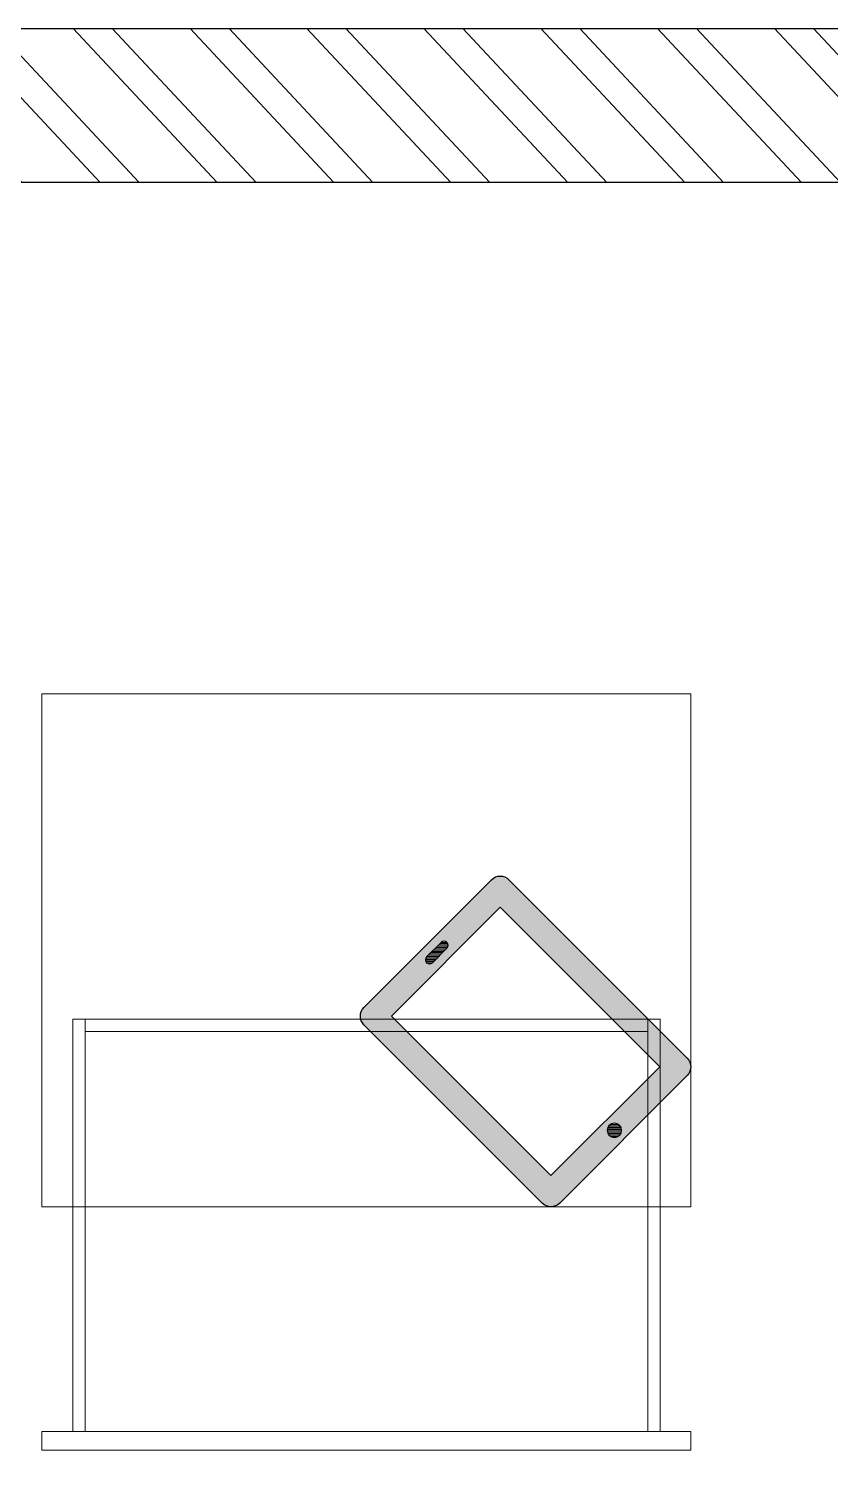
# Model space of a CAD drawing. Header units: feet. Extents: x 6770672 to 6780372, y -5590075 to -5575168.
# Drawn here: x 6772736 to 6773518, y -5576760 to -5575365 of the extents above; entities that cross this region are included whole.
import ezdxf

# ---------------------------------------------------------------- set-up
doc = ezdxf.new("R2010")
doc.units = ezdxf.units.FT
doc.header["$LTSCALE"] = 33
doc.header["$MEASUREMENT"] = 0
doc.layers.add('A-WALL', color=1, linetype='Continuous')
for name, color, linetype, lineweight in [('LENS-FURNITURE', 13, 'Continuous', 9), ('LENS_DIMENSION', 193, 'Continuous', 0), ('LN-HATCH', 251, 'Continuous', 0)]:
    doc.layers.add(name, color=color, linetype=linetype, lineweight=lineweight)

# ---------------------------------------------------------------- blocks, each defined once
blk = doc.blocks.new('A$C3fdafdbe')
at = {"layer": 'LN-HATCH'}
h = blk.add_hatch(dxfattribs=at)
h.set_pattern_fill('ANSI32', color=256, scale=222, angle=268.1105192815815)
h.set_pattern_definition([(313.1105192815815, (-3157722.668129884, 5466645.492906954), (60.77556509153959, 56.89370077437428), []), (313.1105192815815, (-3157723.962084655, 5466606.269818398), (60.77556509153959, 56.89370077437428), [])])
h.paths.add_polyline_path([(9550.00000000745, -710.0000000009313), (9700.00000000745, -710.0000000009313), (9700.00000000745, 13410), (9550.00000000745, 13410)])
h.paths.add_polyline_path([(9700.00000000745, 13410), (7625.000000001863, 13410), (7625.000000001863, 13560), (9700.00000000745, 13560)])
h.paths.add_polyline_path([(7125.000000001863, 13410), (1550, 13410), (1550, 13560), (7125.000000001863, 13560)])
h.paths.add_polyline_path([(1350, 13260), (1200, 13260), (1200, 8460), (1350, 8460)])
h.paths.add_polyline_path([(1350, 8010), (1200, 8010), (1200, 3210), (1350, 3210)])
h.paths.add_polyline_path([(1200, 650), (1270.000000003725, 650), (1270.000000003725, 860), (1350, 860), (1350, 2760), (1200, 2760)])
at = {"layer": 'A-WALL'}
blk.add_lwpolyline([(7125.000000001863, 13410), (1550, 13410), (1550, 13560), (7125.000000001863, 13560)], close=True, dxfattribs=at)
blk = doc.blocks.new('TRIAL SET CABINET 633x500')
at = {"layer": 'LENS-FURNITURE'}
h = blk.add_hatch(color=9, dxfattribs=at)
h.dxf.hatch_style = 1
edge = h.paths.add_edge_path()
edge.add_line((-8.54246803093703, -981.9670201920668), (115.9083254579454, -857.5162267031847))
edge.add_arc((107.4230440836399, -849.030945328879), 12.00000000009463, 315, 405)
edge.add_line((115.9083254579454, -840.5456639545736), (-58.03994271345434, -666.5973957831737))
edge.add_arc((-66.52522408775982, -675.0826771574792), 12.00000000009463, 45.00000000000002, 135)
edge.add_line((-75.01050546206531, -666.5973957831737), (-199.4612989509478, -791.0481892720562))
edge.add_arc((-190.9760175766423, -799.5334706454303), 11.99999999943607, 135.0000000031442, 225.0000000031442)
edge.add_line((-199.4612989500165, -808.0187520197359), (-25.5130307786167, -981.967020191136))
edge.add_arc((-17.02774940431148, -973.4817388177615), 11.99999999943605, 224.9999999968574, 314.9999999968578)
h.paths.add_polyline_path([(-17.02774940524252, -955.0969625067663), (89.03826777357607, -849.0309453279477), (-66.52522408775982, -693.4674534666119), (-172.5912412665784, -799.5334706454305)], flags=16)
edge = h.paths.add_edge_path(flags=16)
edge.add_line((-138.2965623782947, -741.9042679787381), (-124.1544267544522, -727.7621323548956))
edge.add_arc((-121.3259996296837, -730.5905594796641), 4.000000000031514, 45.00000000000051, 134.9999999999996, ccw=False)
edge.add_arc((-121.3259996296838, -730.5905594796641), 4.000000000031584, -45.000000000000625, 44.999999999999375, ccw=False)
edge.add_line((-118.4975725049153, -733.4189866044327), (-132.6397081287578, -747.561122228275))
edge.add_arc((-135.4681352535263, -744.7326951035067), 4.000000000031524, 225.0000000000006, 314.99999999999966, ccw=False)
edge.add_arc((-135.4681352535261, -744.7326951035066), 4.000000000031665, 135.0000000000006, 225.0000000000006, ccw=False)
edge = h.paths.add_edge_path(flags=16)
edge.add_arc((44.84409394953398, -910.9027886827243), 7, 0, 360)
at = {"layer": 'LENS-FURNITURE', "lineweight": 0}
h = blk.add_hatch(dxfattribs=at)
h.set_pattern_fill('ANSI31', color=252, scale=10, angle=405)
h.set_pattern_definition([(90, (-3772352.875833935, -3684050.327587578), (-1.25, 2e-16), [])])
edge = h.paths.add_edge_path()
edge.add_line((-138.2965623782947, -741.9042679787381), (-124.1544267544522, -727.7621323548956))
edge.add_arc((-121.3259996296837, -730.5905594796641), 4.000000000031514, 45.00000000000051, 134.9999999999996, ccw=False)
edge.add_arc((-121.3259996296838, -730.5905594796641), 4.000000000031584, -45.000000000000625, 44.999999999999375, ccw=False)
edge.add_line((-118.4975725049153, -733.4189866044327), (-132.6397081287578, -747.561122228275))
edge.add_arc((-135.4681352535263, -744.7326951035067), 4.000000000031524, 225.0000000000006, 314.99999999999966, ccw=False)
edge.add_arc((-135.4681352535261, -744.7326951035066), 4.000000000031665, 135.0000000000006, 225.0000000000006, ccw=False)
edge = h.paths.add_edge_path()
edge.add_arc((44.84409394953398, -910.9027886827243), 7, 0, 360)
at = {"layer": 'LENS-FURNITURE'}
blk.add_lwpolyline([(119.4230440827086, -352.4817388160154), (119.4230440827086, -985.4817388160156), (-380.5769559172913, -985.4817388160156), (-380.5769559172913, -352.4817388160154)], close=True, dxfattribs=at)
at = {"layer": 'LENS-FURNITURE', "color": 146}
for points in [[(338.5359051078558, -352.4817388160154), (338.5359051078558, -985.4817388160156), (356.5359051078559, -985.4817388160156), (356.5359051078559, -352.4817388160154)], [(-63.4640948921442, -382.4817388160154), (-63.4640948921442, -394.4817388160154), (338.5359051078558, -394.4817388160154), (338.5359051078558, -382.4817388160154)], [(-63.4640948921442, -394.4817388160154), (-63.4640948921442, -943.4817388160153), (-51.4640948921442, -943.4817388160153), (-51.4640948921442, -394.4817388160154)], [(-63.4640948921442, -955.4817388160152), (-63.4640948921442, -943.4817388160153), (338.5359051078558, -943.4817388160153), (338.5359051078558, -955.4817388160152)]]:
    blk.add_lwpolyline(points, close=True, dxfattribs=at)
at = {"layer": 'LENS-FURNITURE', "color": 18, "lineweight": 30}
for points in [[(-8.54246803093703, -981.9670201920668), (115.9083254579454, -857.5162267031847, 0.4142135623730951), (115.9083254579454, -840.5456639545736), (-58.03994271345434, -666.5973957831737, 0.4142135623730951), (-75.01050546206531, -666.5973957831737), (-199.4612989509478, -791.0481892720562, 0.4142135623730951), (-199.4612989500165, -808.0187520197359), (-25.51303077861669, -981.967020191136, 0.4142135623730951)], [(-138.2965623782947, -741.9042679787381), (-124.1544267544522, -727.7621323548956, -0.4142135623730951), (-118.4975725049153, -727.7621323548956), (-118.4975725049153, -727.7621323548956, -0.4142135623730951), (-118.4975725049153, -733.4189866044327), (-132.6397081287578, -747.561122228275, -0.4142135623730951), (-138.2965623782947, -747.561122228275), (-138.2965623782947, -747.561122228275, -0.4142135623730951)]]:
    blk.add_lwpolyline(points, format="xyb", close=True, dxfattribs=at)
blk.add_lwpolyline([(-17.02774940524252, -955.0969625067663), (89.03826777357607, -849.0309453279477), (-66.52522408775982, -693.4674534666119), (-172.5912412665784, -799.5334706454305)], close=True, dxfattribs=at)
blk.add_circle((44.84409394953398, -910.9027886827243), 7, dxfattribs=at)

msp = doc.modelspace()

# ---------------------------------------------------------------- block references
at = {"layer": 'LENS-FURNITURE', "xscale": -1, "rotation": 90}
msp.add_blockref('TRIAL SET CABINET 633x500', (6772396.61873503, -5576394.216641618), dxfattribs=at)
at = {"layer": 'LENS_DIMENSION'}
msp.add_blockref('A$C3fdafdbe', (6770671.618735029, -5588925.136584015), dxfattribs=at)

doc.saveas('drawing.dxf')
